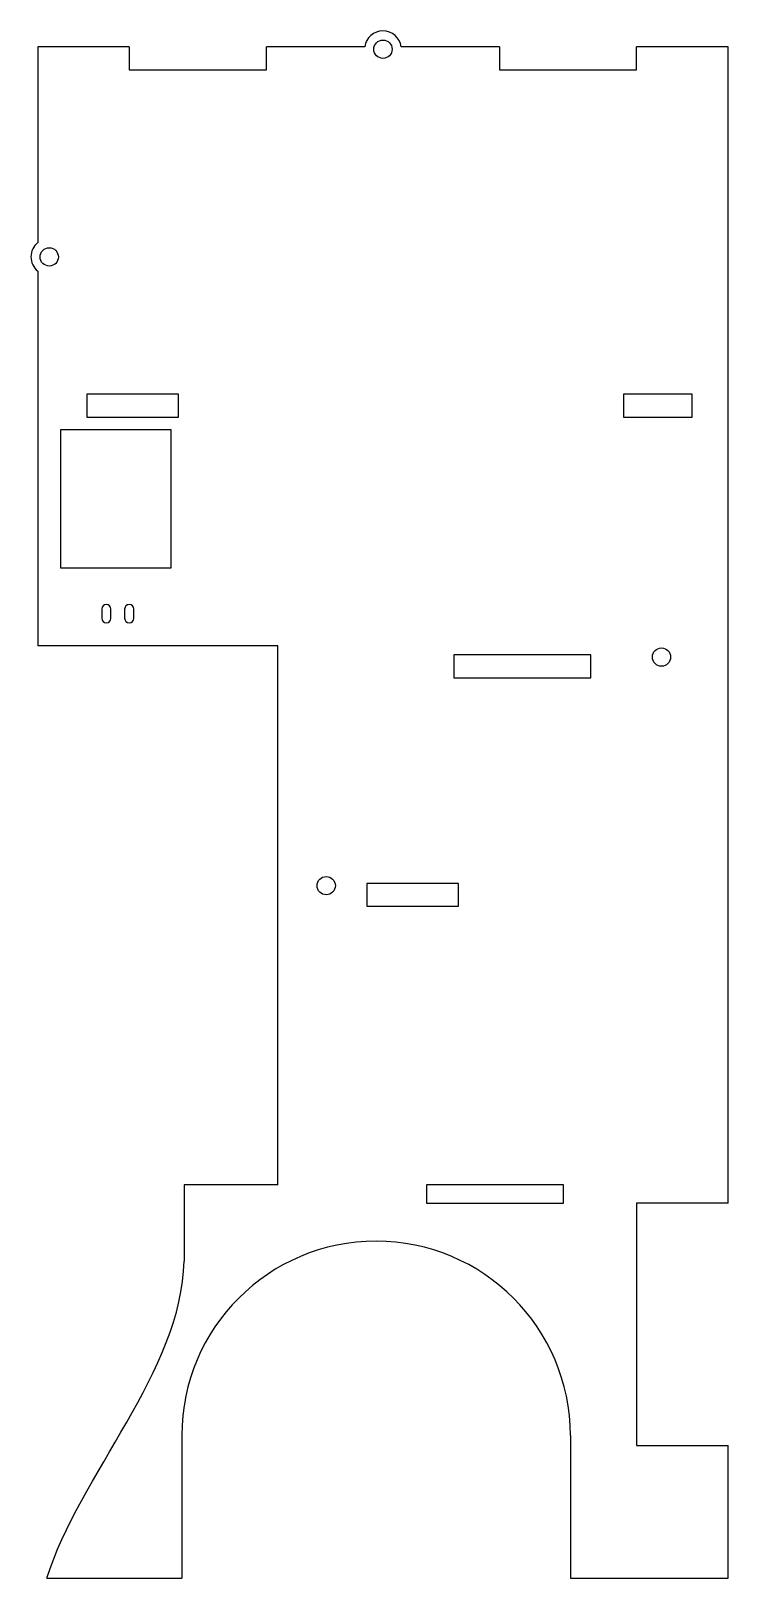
# Model space of a CAD drawing. Header units: millimetres. Extents: x -77 to 76, y -210 to 129.
import ezdxf

# ---------------------------------------------------------------- set-up
doc = ezdxf.new("R2010")
doc.units = ezdxf.units.MM

msp = doc.modelspace()

# ---------------------------------------------------------------- linework, layer by layer
at = {"color": 7, "linetype": 'Continuous', "lineweight": 25}
for p, q in [((-75.5, 125.5), (-75.5, 82.68)), ((-55.5, 125.5), (-75.5, 125.5)), ((-55.5, 125.5), (-55.5, 120.5)), ((-25.5, 120.5), (-25.5, 125.5)), ((-3.97, 125.5), (-25.5, 125.5)), ((25.5, 125.5), (3.97, 125.5)), ((25.5, 125.5), (25.5, 120.5)), ((55.5, 120.5), (55.5, 125.5)), ((75.5, 125.5), (55.5, 125.5)), ((75.5, -127.5), (75.5, 125.5)), ((-55.5, 120.5), (-25.5, 120.5)), ((25.5, 120.5), (55.5, 120.5)), ((-75.5, 76.44), (-75.5, -5.5)), ((-44.75, 49.5), (-64.75, 49.5)), ((-64.75, 49.5), (-64.75, 44.5)), ((-44.75, 44.5), (-44.75, 49.5)), ((67.67, 49.5), (52.64, 49.5)), ((52.64, 49.5), (52.64, 44.5)), ((67.67, 44.5), (67.67, 49.5)), ((-64.75, 44.5), (-44.75, 44.5)), ((52.64, 44.5), (67.67, 44.5)), ((-46.3, 41.7), (-70.5, 41.7)), ((-70.5, 41.7), (-70.5, 11.5)), ((-46.3, 11.5), (-46.3, 41.7)), ((-70.5, 11.5), (-46.3, 11.5)), ((-61.5, 2.5), (-61.5, 0.5)), ((-59.5, 0.5), (-59.5, 2.5)), ((-56.5, 2.5), (-56.5, 0.5)), ((-54.5, 0.5), (-54.5, 2.5)), ((-23, -5.5), (-75.5, -5.5)), ((-23, -123.5), (-23, -5.5)), ((45.5, -7.5), (15.5, -7.5)), ((15.5, -7.5), (15.5, -12.5)), ((45.5, -12.5), (45.5, -7.5)), ((15.5, -12.5), (45.5, -12.5)), ((16.5, -57.5), (-3.5, -57.5)), ((-3.5, -57.5), (-3.5, -62.5)), ((16.5, -62.5), (16.5, -57.5)), ((-3.5, -62.5), (16.5, -62.5)), ((-23, -123.5), (-43.5, -123.5)), ((-43.5, -123.5), (-43.5, -140.13)), ((39.5, -123.5), (9.5, -123.5)), ((9.5, -123.5), (9.5, -127.5)), ((39.5, -127.5), (39.5, -123.5)), ((9.5, -127.5), (39.5, -127.5)), ((75.5, -127.5), (55.5, -127.5)), ((55.5, -127.5), (55.5, -180.5)), ((-44, -178.3), (-44, -209.5)), ((41, -178.3), (41, -209.5)), ((55.5, -180.5), (75.5, -180.5)), ((75.5, -209.5), (75.5, -180.5)), ((-73.5, -209.5), (-44, -209.5)), ((41, -209.5), (75.5, -209.5))]:
    msp.add_line(p, q, dxfattribs=at)
for centre in [(0, 125), (-73, 79.56), (60.94, -8), (-12.41, -58)]:
    msp.add_circle(centre, 2, dxfattribs=at)
for centre, radius, start, end in [((0, 125), 4, 7.1808, 172.8192), ((-73, 79.56), 4, 128.6822, 231.3178), ((-60.5, 2.5), 1, 0, 180), ((-55.5, 2.5), 1, 0, 180), ((-60.5, 0.5), 1, 180, 0), ((-55.5, 0.5), 1, 180, 0), ((-1.5, -178.3), 42.5, 0, 180)]:
    msp.add_arc(centre, radius, start, end, dxfattribs=at)
msp.add_open_spline([(-73.5, -209.5), (-66.55, -187.16), (-43.94, -164.07), (-43.5, -140.13)], degree=3, dxfattribs=at)

doc.saveas('drawing.dxf')
